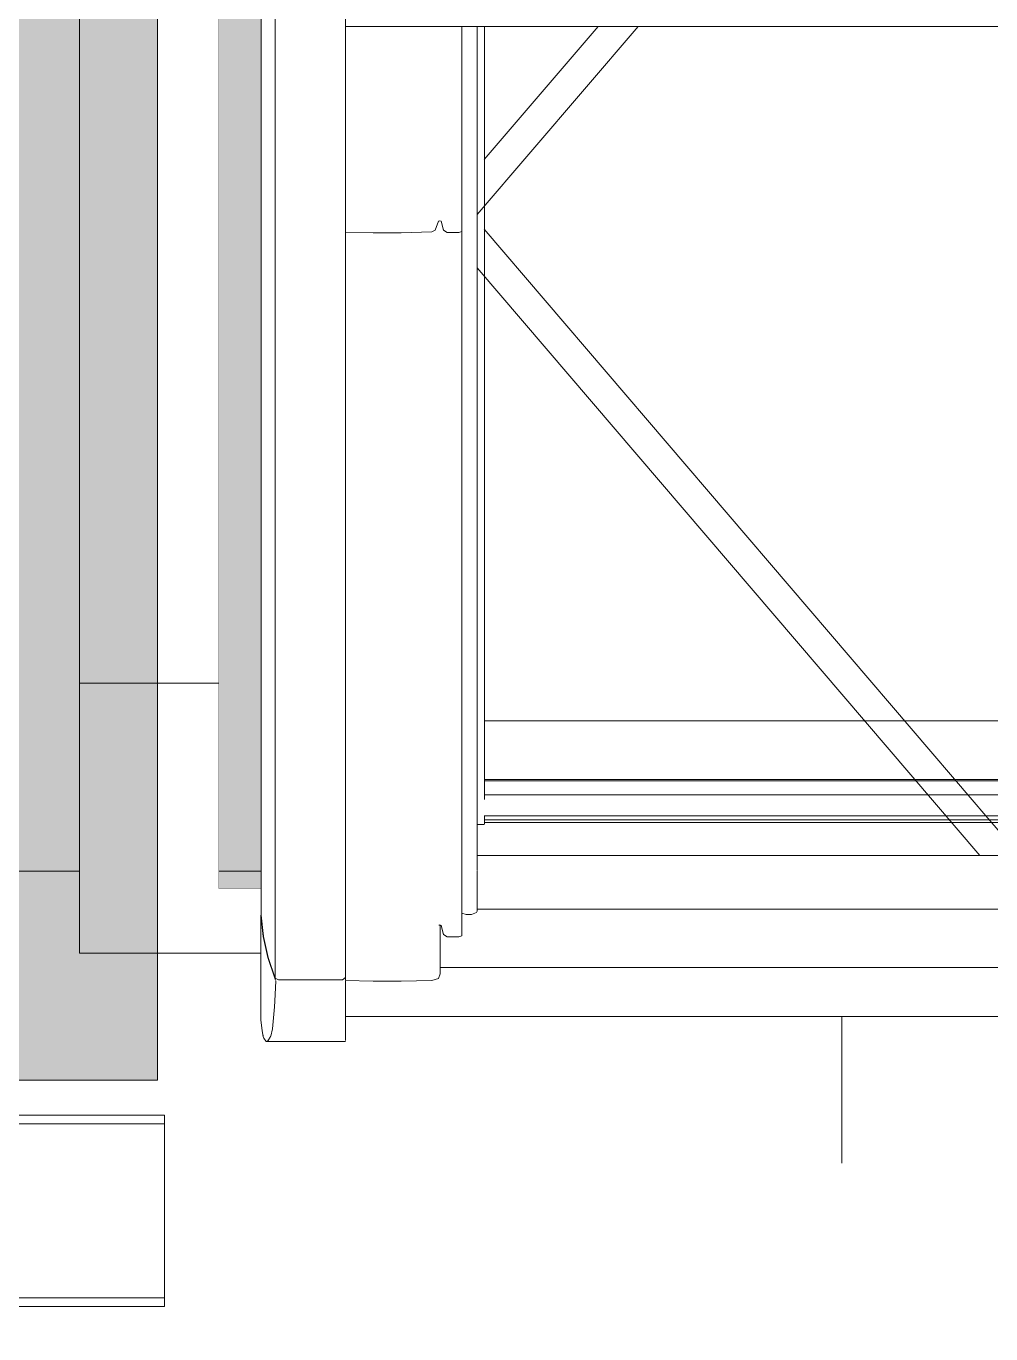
# Model space of a CAD drawing. Header units: metres. Extents: x -4 to 206, y -18 to 45.
# Drawn here: x 40.474 to 41.029, y -11.729 to -10.978 of the extents above; entities that cross this region are included whole.
import ezdxf

# ---------------------------------------------------------------- set-up
doc = ezdxf.new("R2010")
doc.units = ezdxf.units.M
doc.header["$MEASUREMENT"] = 0
doc.set_wipeout_variables(frame=1)
doc.linetypes.add('Untersicht', pattern=[0.001, 0.0005, -0.0005])
doc.linetypes.add('Wipeout_Contour', pattern=[1, 0, -1])
for name, color, linetype in [('3._DD PP STG2_4_210 Decke', 7, 'Continuous'), ('3._DD PP STG2_4_220 Bodenaufbau - Außen_ Gefälle', 7, 'Continuous'), ('3._DD PP STG2_4_325 Dachfenster', 7, 'Continuous'), ('3._DD PP STG2_4_330 Dachaufbau', 7, 'Continuous'), ('3._DD PP STG2_4_611 Entwässerung', 7, 'Continuous'), ('3._DD PP STG2_4_851 Marker Schnitt', 7, 'Continuous')]:
    doc.layers.add(name, color=color, linetype=linetype)

msp = doc.modelspace()

# ---------------------------------------------------------------- hatches: boundary and pattern name
at = {"layer": '3._DD PP STG2_4_325 Dachfenster', "linetype": 'Continuous', "lineweight": 0, "true_color": 0x000000}
msp.add_hatch(color=18, dxfattribs=at).paths.add_polyline_path([(40.58503, -10.69977), (40.58503, -11.47371), (40.60953, -11.47371), (40.60953, -10.77727), (40.60933, -10.7754), (40.60873, -10.77207), (40.60743, -10.75817), (40.60743, -10.7416), (40.60743, -10.73591), (40.60741, -10.69977)])

# ---------------------------------------------------------------- linework, layer by layer
at = {"layer": '3._DD PP STG2_4_210 Decke', "color": 7, "linetype": 'Continuous', "lineweight": 13, "ltscale": 1000, "true_color": 0xf4f4f4, "flags": 128}
msp.add_lwpolyline([(33.7568, -11.46359), (33.75903, -13.25371), (37.38503, -13.25371), (37.38503, -12.60871), (42.5891, -12.60871), (42.88503, -12.56618), (42.88503, -11.75871), (48.20503, -11.75871), (48.20503, -11.13371), (51.76086, -11.13371), (51.76545, -10.06371), (45.76503, -10.06371), (45.76503, -10.96371), (42.91503, -10.96371), (42.91503, -11.46359)], close=True, dxfattribs=at)
at = {"layer": '3._DD PP STG2_4_220 Bodenaufbau - Außen_ Gefälle', "color": 7, "linetype": 'Continuous', "lineweight": 13, "ltscale": 1000, "true_color": 0xf4f4f4, "flags": 128}
msp.add_lwpolyline([(33.75902, -13.24371), (37.14503, -13.24371), (37.14503, -12.59871), (39.93503, -12.59871), (42.389, -12.59871), (42.87503, -12.52887), (42.87503, -11.74871), (45.81503, -11.74871), (48.19503, -11.74871), (48.19503, -11.12371), (51.7609, -11.12371), (51.76545, -10.06371), (45.76503, -10.06371), (45.76503, -10.96371), (42.91503, -10.96371), (42.91503, -11.46359), (33.7568, -11.46359)], close=True, dxfattribs=at)
at = {"layer": '3._DD PP STG2_4_325 Dachfenster', "color": 7, "linetype": 'Continuous', "lineweight": 13, "ltscale": 1000, "true_color": 0xf4f4f4, "flags": 128}
for points in [[(40.58503, -11.47371), (40.58503, -10.69977)], [(40.60953, -11.47371), (40.58503, -11.47371)]]:
    msp.add_lwpolyline(points, dxfattribs=at)
at = {"layer": '3._DD PP STG2_4_330 Dachaufbau', "color": 7, "linetype": 'Continuous', "lineweight": 18, "ltscale": 1000, "flags": 128}
msp.add_lwpolyline([(40.54989, -11.58371), (39.19189, -11.58371)], dxfattribs=at)
at = {"layer": '3._DD PP STG2_4_611 Entwässerung', "color": 14, "linetype": 'Continuous', "lineweight": 13, "ltscale": 1000, "true_color": 0xa80000}
msp.add_line((39.21603, -11.60371), (40.55403, -11.60371), dxfattribs=at)
at = {"layer": '3._DD PP STG2_4_611 Entwässerung', "color": 171, "linetype": 'Continuous', "lineweight": 13, "ltscale": 1000, "true_color": 0x6c6cff, "flags": 128}
for points in [[(39.21603, -11.60371), (40.55403, -11.60371)], [(39.21603, -11.60871), (40.55403, -11.60871)], [(40.55403, -11.60371), (40.55403, -11.60871)], [(40.55403, -11.60871), (40.55403, -11.70871)], [(39.21603, -11.70871), (40.55403, -11.70871)], [(39.21603, -11.71371), (40.55403, -11.71371)], [(40.55403, -11.70871), (40.55403, -11.71371)]]:
    msp.add_lwpolyline(points, dxfattribs=at)
at = {"layer": '3._DD PP STG2_4_851 Marker Schnitt', "color": 7, "linetype": 'Untersicht', "lineweight": 13, "ltscale": 1000}
msp.add_line((40.94301, -9.13142), (40.94301, -15.64871), dxfattribs=at)

# ---------------------------------------------------------------- next in the draw order: wipeouts: each hides what was drawn before it
at = {"color": 254, "linetype": 'Wipeout_Contour', "lineweight": 0, "ltscale": 168.089725}
msp.add_wipeout([(40.58503, -10.6932), (40.50503, -10.6932), (40.50503, -11.35576), (40.58503, -11.35576)], dxfattribs=at).dxf.layer = '3._DD PP STG2_4_325 Dachfenster'
at = {"color": 254, "linetype": 'Wipeout_Contour', "lineweight": 0, "ltscale": 210.023175}
msp.add_wipeout([(40.60953, -10.77727), (40.60953, -11.48901), (40.61083, -11.50116), (40.61083, -10.78844), (40.61063, -10.78755)], dxfattribs=at).dxf.layer = '3._DD PP STG2_4_325 Dachfenster'
at = {"color": 254, "linetype": 'Wipeout_Contour', "lineweight": 0, "ltscale": 168.560143}
msp.add_wipeout([(40.67373, -10.97855), (40.65783, -10.97855), (40.65783, -11.09665), (40.67373, -11.09717)], dxfattribs=at).dxf.layer = '3._DD PP STG2_4_325 Dachfenster'
at = {"color": 254, "linetype": 'Wipeout_Contour', "lineweight": 0, "ltscale": 168.734547}
msp.add_wipeout([(40.71133, -10.97855), (40.71133, -11.09038), (40.71213, -11.09017), (40.71213, -10.97855)], dxfattribs=at).dxf.layer = '3._DD PP STG2_4_325 Dachfenster'
at = {"color": 254, "linetype": 'Wipeout_Contour', "lineweight": 0, "ltscale": 210.622028}
msp.add_wipeout([(40.73363, -10.97855), (40.73313, -11.48742), (40.73363, -11.48657), (40.73363, -11.48544), (40.73353, -11.46358)], dxfattribs=at).dxf.layer = '3._DD PP STG2_4_325 Dachfenster'
at = {"color": 254, "linetype": 'Wipeout_Contour', "lineweight": 0, "ltscale": 170.529047}
msp.add_wipeout([(41.41223, -11.54229), (40.65783, -11.54229), (40.65783, -11.54682), (41.41223, -11.54682)], dxfattribs=at).dxf.layer = '3._DD PP STG2_4_325 Dachfenster'

# ---------------------------------------------------------------- next in the draw order: wipeouts: each hides what was drawn before it
at = {"color": 254, "linetype": 'Wipeout_Contour', "lineweight": 0, "ltscale": 209.97228}
msp.add_wipeout([(40.61083, -10.78844), (40.61083, -11.50116), (40.61353, -11.51324), (40.61353, -10.80022), (40.61333, -10.79963)], dxfattribs=at).dxf.layer = '3._DD PP STG2_4_325 Dachfenster'
at = {"color": 254, "linetype": 'Wipeout_Contour', "lineweight": 0, "ltscale": 168.674241}
msp.add_wipeout([(40.65613, -10.81274), (40.65613, -11.52605), (40.65783, -11.5248), (40.65783, -10.81274)], dxfattribs=at).dxf.layer = '3._DD PP STG2_4_325 Dachfenster'
at = {"color": 254, "linetype": 'Wipeout_Contour', "lineweight": 0, "ltscale": 168.737495}
msp.add_wipeout([(40.71213, -10.97855), (40.71213, -11.09017), (40.71293, -11.09045), (40.71293, -10.97855)], dxfattribs=at).dxf.layer = '3._DD PP STG2_4_325 Dachfenster'
at = {"color": 254, "linetype": 'Wipeout_Contour', "lineweight": 0, "ltscale": 128.154241}
msp.add_wipeout([(40.65783, -11.5471), (41.41223, -11.5471), (40.65783, -11.54682)], dxfattribs=at).dxf.layer = '3._DD PP STG2_4_325 Dachfenster'

# ---------------------------------------------------------------- next in the draw order: wipeouts: each hides what was drawn before it
at = {"color": 254, "linetype": 'Wipeout_Contour', "lineweight": 0, "ltscale": 209.981414}
msp.add_wipeout([(40.61353, -10.80022), (40.61353, -11.51324), (40.61753, -11.5251), (40.61753, -10.812), (40.61733, -10.81148)], dxfattribs=at).dxf.layer = '3._DD PP STG2_4_325 Dachfenster'
at = {"color": 254, "linetype": 'Wipeout_Contour', "lineweight": 0, "ltscale": 168.718953}
msp.add_wipeout([(40.70933, -10.97855), (40.70933, -11.09554), (40.71133, -11.09038), (40.71133, -10.97855)], dxfattribs=at).dxf.layer = '3._DD PP STG2_4_325 Dachfenster'
at = {"color": 254, "linetype": 'Wipeout_Contour', "lineweight": 0, "ltscale": 294.378484}
msp.add_wipeout([(40.50503, -11.35576), (40.50503, -11.51075), (40.60933, -11.51075), (40.60933, -11.48901), (40.60953, -11.47371), (40.58503, -11.47371), (40.58503, -11.35576)], dxfattribs=at).dxf.layer = '3._DD PP STG2_4_325 Dachfenster'

# ---------------------------------------------------------------- next in the draw order: linework, layer by layer
at = {"layer": '3._DD PP STG2_4_325 Dachfenster', "color": 7, "linetype": 'Continuous', "lineweight": 13, "ltscale": 1000, "flags": 128}
for points in [[(40.50503, -11.35576), (40.50503, -10.6932)], [(40.50503, -11.35576), (40.58503, -11.35576)], [(40.50503, -11.51075), (40.50503, -11.35576)]]:
    msp.add_lwpolyline(points, dxfattribs=at)
at = {"layer": '3._DD PP STG2_4_330 Dachaufbau', "color": 7, "linetype": 'Continuous', "lineweight": 18, "ltscale": 1000, "flags": 128}
msp.add_lwpolyline([(40.54989, -10.62199), (40.54989, -11.58371)], dxfattribs=at)

# ---------------------------------------------------------------- next in the draw order: wipeouts: each hides what was drawn before it
at = {"color": 254, "linetype": 'Wipeout_Contour', "lineweight": 0, "ltscale": 210.737258}
msp.add_wipeout([(40.61753, -10.812), (40.61753, -11.5251), (40.61933, -11.52605), (40.61933, -10.81274), (40.61786, -10.81274)], dxfattribs=at).dxf.layer = '3._DD PP STG2_4_325 Dachfenster'
at = {"color": 254, "linetype": 'Wipeout_Contour', "lineweight": 0, "ltscale": 168.687185}
msp.add_wipeout([(40.68993, -11.09717), (40.70753, -11.0966), (40.70753, -10.97855), (40.68993, -10.97855)], dxfattribs=at).dxf.layer = '3._DD PP STG2_4_325 Dachfenster'

# ---------------------------------------------------------------- next in the draw order: wipeouts: each hides what was drawn before it
at = {"color": 254, "linetype": 'Wipeout_Contour', "lineweight": 0, "ltscale": 168.601042}
msp.add_wipeout([(40.61933, -10.81274), (40.61933, -11.52605), (40.65613, -11.52605), (40.65613, -10.81274)], dxfattribs=at).dxf.layer = '3._DD PP STG2_4_325 Dachfenster'
at = {"color": 254, "linetype": 'Wipeout_Contour', "lineweight": 0, "ltscale": 168.623406}
msp.add_wipeout([(40.68993, -10.97855), (40.67373, -10.97855), (40.67373, -11.09717), (40.68993, -11.09717)], dxfattribs=at).dxf.layer = '3._DD PP STG2_4_325 Dachfenster'
at = {"color": 254, "linetype": 'Wipeout_Contour', "lineweight": 0, "ltscale": 168.722941}
msp.add_wipeout([(40.70753, -11.0966), (40.70933, -11.09554), (40.70933, -10.97855), (40.70753, -10.97855)], dxfattribs=at).dxf.layer = '3._DD PP STG2_4_325 Dachfenster'

# ---------------------------------------------------------------- next in the draw order: wipeouts: each hides what was drawn before it
at = {"color": 254, "linetype": 'Wipeout_Contour', "lineweight": 0, "ltscale": 168.731811}
msp.add_wipeout([(40.71293, -11.09045), (40.71423, -11.09561), (40.71423, -10.97855), (40.71293, -10.97855)], dxfattribs=at).dxf.layer = '3._DD PP STG2_4_325 Dachfenster'
at = {"color": 254, "linetype": 'Wipeout_Contour', "lineweight": 0, "ltscale": 127.049385}
msp.add_wipeout([(40.61733, -11.53826), (40.61784, -11.52662), (40.61733, -11.5251)], dxfattribs=at).dxf.layer = '3._DD PP STG2_4_325 Dachfenster'

# ---------------------------------------------------------------- next in the draw order: wipeouts: each hides what was drawn before it
at = {"color": 254, "linetype": 'Wipeout_Contour', "lineweight": 0, "ltscale": 168.769115}
msp.add_wipeout([(40.72293, -10.97855), (40.71633, -10.97855), (40.71633, -11.09688), (40.72293, -11.09688)], dxfattribs=at).dxf.layer = '3._DD PP STG2_4_325 Dachfenster'

# ---------------------------------------------------------------- next in the draw order: wipeouts: each hides what was drawn before it
at = {"color": 254, "linetype": 'Wipeout_Contour', "lineweight": 0, "ltscale": 168.749058}
msp.add_wipeout([(40.71423, -11.09561), (40.71633, -11.09688), (40.71633, -10.97855), (40.71423, -10.97855)], dxfattribs=at).dxf.layer = '3._DD PP STG2_4_325 Dachfenster'
at = {"color": 254, "linetype": 'Wipeout_Contour', "lineweight": 0, "ltscale": 168.784209}
msp.add_wipeout([(40.72293, -11.09688), (40.72483, -11.09639), (40.72483, -10.97855), (40.72293, -10.97855)], dxfattribs=at).dxf.layer = '3._DD PP STG2_4_325 Dachfenster'

# ---------------------------------------------------------------- next in the draw order: wipeouts: each hides what was drawn before it
at = {"color": 254, "linetype": 'Wipeout_Contour', "lineweight": 0, "ltscale": 169.004783}
msp.add_wipeout([(40.72483, -10.97855), (40.72483, -11.4878), (40.72723, -11.48862), (40.72723, -10.97855)], dxfattribs=at).dxf.layer = '3._DD PP STG2_4_325 Dachfenster'
at = {"color": 254, "linetype": 'Wipeout_Contour', "lineweight": 0, "ltscale": 169.01153}
msp.add_wipeout([(40.71133, -11.09038), (40.71133, -11.49481), (40.71213, -11.49456), (40.71213, -11.09017)], dxfattribs=at).dxf.layer = '3._DD PP STG2_4_325 Dachfenster'

# ---------------------------------------------------------------- next in the draw order: wipeouts: each hides what was drawn before it
at = {"color": 254, "linetype": 'Wipeout_Contour', "lineweight": 0, "ltscale": 169.016066}
msp.add_wipeout([(40.73033, -10.97855), (40.72723, -10.97855), (40.72723, -11.48862), (40.73033, -11.48855)], dxfattribs=at).dxf.layer = '3._DD PP STG2_4_325 Dachfenster'
at = {"color": 254, "linetype": 'Wipeout_Contour', "lineweight": 0, "ltscale": 169.008628}
msp.add_wipeout([(40.71133, -11.09038), (40.70933, -11.09554), (40.70933, -11.49997), (40.71133, -11.49481)], dxfattribs=at).dxf.layer = '3._DD PP STG2_4_325 Dachfenster'

# ---------------------------------------------------------------- next in the draw order: wipeouts: each hides what was drawn before it
at = {"color": 254, "linetype": 'Wipeout_Contour', "lineweight": 0, "ltscale": 169.026521}
msp.add_wipeout([(40.73033, -10.97855), (40.73033, -11.48855), (40.73313, -11.48742), (40.73313, -10.97855)], dxfattribs=at).dxf.layer = '3._DD PP STG2_4_325 Dachfenster'
at = {"color": 254, "linetype": 'Wipeout_Contour', "lineweight": 0, "ltscale": 169.014582}
msp.add_wipeout([(40.71213, -11.49456), (40.71293, -11.49484), (40.71293, -11.09045), (40.71213, -11.09017)], dxfattribs=at).dxf.layer = '3._DD PP STG2_4_325 Dachfenster'

# ---------------------------------------------------------------- next in the draw order: wipeouts: each hides what was drawn before it
at = {"color": 254, "linetype": 'Wipeout_Contour', "lineweight": 0, "ltscale": 169.021389}
msp.add_wipeout([(40.71293, -11.09045), (40.71293, -11.49484), (40.71423, -11.5), (40.71423, -11.09561)], dxfattribs=at).dxf.layer = '3._DD PP STG2_4_325 Dachfenster'
at = {"color": 254, "linetype": 'Wipeout_Contour', "lineweight": 0, "ltscale": 127.753956}
msp.add_wipeout([(41.02221, -11.45461), (40.73363, -11.11719), (40.73363, -11.45461)], dxfattribs=at).dxf.layer = '3._DD PP STG2_4_325 Dachfenster'

# ---------------------------------------------------------------- next in the draw order: linework, layer by layer
at = {"layer": '3._DD PP STG2_4_325 Dachfenster', "color": 7, "linetype": 'Continuous', "lineweight": 13, "ltscale": 1000, "flags": 128}
for points in [[(40.71213, -11.09017), (40.71133, -11.09038)], [(40.71293, -11.09045), (40.71213, -11.09017)]]:
    msp.add_lwpolyline(points, dxfattribs=at)

# ---------------------------------------------------------------- next in the draw order: wipeouts: each hides what was drawn before it
at = {"color": 254, "linetype": 'Wipeout_Contour', "lineweight": 0, "ltscale": 339.976316}
msp.add_wipeout([(40.73363, -11.08655), (40.73363, -11.11719), (41.02221, -11.45461), (41.04785, -11.45461), (41.33643, -11.11719), (41.33643, -11.08655), (41.24406, -10.97855), (40.826, -10.97855)], dxfattribs=at).dxf.layer = '3._DD PP STG2_4_325 Dachfenster'
at = {"color": 254, "linetype": 'Wipeout_Contour', "lineweight": 0, "ltscale": 169.004909}
msp.add_wipeout([(40.70753, -11.50103), (40.70933, -11.49997), (40.70933, -11.09554), (40.70753, -11.0966)], dxfattribs=at).dxf.layer = '3._DD PP STG2_4_325 Dachfenster'
at = {"color": 254, "linetype": 'Wipeout_Contour', "lineweight": 0, "ltscale": 169.031532}
msp.add_wipeout([(40.71423, -11.5), (40.71633, -11.50128), (40.71633, -11.09688), (40.71423, -11.09561)], dxfattribs=at).dxf.layer = '3._DD PP STG2_4_325 Dachfenster'

# ---------------------------------------------------------------- next in the draw order: linework, layer by layer
at = {"layer": '3._DD PP STG2_4_325 Dachfenster', "color": 7, "linetype": 'Continuous', "lineweight": 13, "ltscale": 1000, "flags": 128}
for points in [[(41.03503, -11.44273), (41.02578, -11.43191), (41.01791, -11.42272), (40.7376, -11.09495)], [(41.33233, -11.37725), (40.73773, -11.37725)], [(41.33233, -11.41098), (40.73773, -11.41098)], [(41.33233, -11.41176), (40.73773, -11.41176)], [(41.33233, -11.41989), (40.73773, -11.41989)], [(41.33246, -11.43191), (40.7376, -11.43191)], [(40.73773, -11.43665), (40.73773, -11.43191)], [(41.33233, -11.4341), (40.73773, -11.4341)], [(41.33233, -11.4358), (40.73773, -11.4358)], [(40.73363, -11.43686), (40.73753, -11.43686)]]:
    msp.add_lwpolyline(points, dxfattribs=at)

# ---------------------------------------------------------------- next in the draw order: wipeouts: each hides what was drawn before it
at = {"color": 254, "linetype": 'Wipeout_Contour', "lineweight": 0, "ltscale": 127.038402}
msp.add_wipeout([(40.826, -10.97855), (40.73363, -10.97855), (40.73363, -11.08655)], dxfattribs=at).dxf.layer = '3._DD PP STG2_4_325 Dachfenster'
at = {"color": 254, "linetype": 'Wipeout_Contour', "lineweight": 0, "ltscale": 168.968528}
msp.add_wipeout([(40.68993, -11.09717), (40.68993, -11.5016), (40.70753, -11.50103), (40.70753, -11.0966)], dxfattribs=at).dxf.layer = '3._DD PP STG2_4_325 Dachfenster'
at = {"color": 254, "linetype": 'Wipeout_Contour', "lineweight": 0, "ltscale": 169.049082}
msp.add_wipeout([(40.71633, -11.50128), (40.72293, -11.50128), (40.72293, -11.09688), (40.71633, -11.09688)], dxfattribs=at).dxf.layer = '3._DD PP STG2_4_325 Dachfenster'
at = {"color": 254, "linetype": 'Wipeout_Contour', "lineweight": 0, "ltscale": 168.895837}
msp.add_wipeout([(40.71136, -11.4948), (40.71233, -11.52253), (40.71233, -11.49463), (40.71143, -11.49475)], dxfattribs=at).dxf.layer = '3._DD PP STG2_4_325 Dachfenster'

# ---------------------------------------------------------------- next in the draw order: linework, layer by layer
at = {"layer": '3._DD PP STG2_4_325 Dachfenster', "color": 7, "linetype": 'Continuous', "lineweight": 13, "ltscale": 1000, "flags": 128}
for points in [[(40.71133, -11.09038), (40.70933, -11.09554)], [(40.71423, -11.09561), (40.71293, -11.09045)], [(40.70933, -11.09554), (40.70753, -11.0966)], [(40.71633, -11.09688), (40.71423, -11.09561)]]:
    msp.add_lwpolyline(points, dxfattribs=at)

# ---------------------------------------------------------------- next in the draw order: wipeouts: each hides what was drawn before it
at = {"color": 254, "linetype": 'Wipeout_Contour', "lineweight": 0, "ltscale": 127.696824}
msp.add_wipeout([(40.65783, -10.97855), (41.41223, -10.97855), (40.65783, -10.97842)], dxfattribs=at).dxf.layer = '3._DD PP STG2_4_325 Dachfenster'
at = {"color": 254, "linetype": 'Wipeout_Contour', "lineweight": 0, "ltscale": 168.903733}
msp.add_wipeout([(40.67373, -11.5016), (40.68993, -11.5016), (40.68993, -11.09717), (40.67373, -11.09717)], dxfattribs=at).dxf.layer = '3._DD PP STG2_4_325 Dachfenster'
at = {"color": 254, "linetype": 'Wipeout_Contour', "lineweight": 0, "ltscale": 169.064864}
msp.add_wipeout([(40.72293, -11.50128), (40.72483, -11.50078), (40.72483, -11.09639), (40.72293, -11.09688)], dxfattribs=at).dxf.layer = '3._DD PP STG2_4_325 Dachfenster'

# ---------------------------------------------------------------- next in the draw order: linework, layer by layer
at = {"layer": '3._DD PP STG2_4_325 Dachfenster', "color": 7, "linetype": 'Continuous', "lineweight": 13, "ltscale": 1000, "flags": 128}
for points in [[(41.41223, -10.97855), (40.65783, -10.97855)], [(40.826, -10.97855), (40.73363, -11.08655)], [(40.80302, -10.97855), (40.7376, -11.05504)], [(40.73773, -11.42244), (40.73773, -10.97855)], [(40.72483, -11.09639), (40.72293, -11.09688), (40.71633, -11.09688)]]:
    msp.add_lwpolyline(points, dxfattribs=at)

# ---------------------------------------------------------------- next in the draw order: wipeouts: each hides what was drawn before it
at = {"color": 254, "linetype": 'Wipeout_Contour', "lineweight": 0, "ltscale": 168.841583}
msp.add_wipeout([(40.65783, -11.09665), (40.65783, -11.50108), (40.67373, -11.5016), (40.67373, -11.09717)], dxfattribs=at).dxf.layer = '3._DD PP STG2_4_325 Dachfenster'
at = {"color": 254, "linetype": 'Wipeout_Contour', "lineweight": 0, "ltscale": 596.166797}
msp.add_wipeout([(40.72483, -11.4878), (40.72483, -11.49237), (41.34523, -11.49237), (41.34523, -11.4878), (41.34283, -11.48862), (41.33973, -11.48855), (41.33693, -11.48742), (41.33643, -11.48657), (41.33643, -11.48544), (40.73363, -11.48544), (40.73363, -11.48657), (40.73313, -11.48742), (40.73033, -11.48855), (40.72723, -11.48862)], dxfattribs=at).dxf.layer = '3._DD PP STG2_4_325 Dachfenster'

# ---------------------------------------------------------------- next in the draw order: linework, layer by layer
at = {"layer": '3._DD PP STG2_4_325 Dachfenster', "color": 7, "linetype": 'Continuous', "lineweight": 13, "ltscale": 1000, "flags": 128}
msp.add_lwpolyline([(40.70753, -11.0966), (40.68993, -11.09717), (40.67373, -11.09717), (40.65783, -11.09665)], dxfattribs=at)

# ---------------------------------------------------------------- next in the draw order: wipeouts: each hides what was drawn before it
at = {"color": 254, "linetype": 'Wipeout_Contour', "lineweight": 0, "ltscale": 170.458136}
msp.add_wipeout([(40.73353, -11.48523), (41.33653, -11.48523), (41.33653, -11.47462), (40.73353, -11.47462)], dxfattribs=at).dxf.layer = '3._DD PP STG2_4_325 Dachfenster'
at = {"color": 254, "linetype": 'Wipeout_Contour', "lineweight": 0, "ltscale": 169.069301}
msp.add_wipeout([(40.65783, -11.50108), (40.65783, -11.5264), (40.67373, -11.52691), (40.67373, -11.5016)], dxfattribs=at).dxf.layer = '3._DD PP STG2_4_325 Dachfenster'

# ---------------------------------------------------------------- next in the draw order: linework, layer by layer
at = {"layer": '3._DD PP STG2_4_325 Dachfenster', "color": 7, "linetype": 'Continuous', "lineweight": 13, "ltscale": 1000, "flags": 128}
for points in [[(40.73313, -11.48742), (40.73033, -11.48855)], [(40.73363, -11.48657), (40.73313, -11.48742)], [(41.33653, -11.48544), (40.73353, -11.48544)], [(40.73363, -11.48657), (40.73363, -11.48544)]]:
    msp.add_lwpolyline(points, dxfattribs=at)

# ---------------------------------------------------------------- next in the draw order: wipeouts: each hides what was drawn before it
at = {"color": 254, "linetype": 'Wipeout_Contour', "lineweight": 0, "ltscale": 170.450058}
msp.add_wipeout([(40.73353, -11.47462), (41.33653, -11.47462), (41.33653, -11.47031), (40.73353, -11.47031)], dxfattribs=at).dxf.layer = '3._DD PP STG2_4_325 Dachfenster'
at = {"color": 254, "linetype": 'Wipeout_Contour', "lineweight": 0, "ltscale": 169.131659}
msp.add_wipeout([(40.67373, -11.52691), (40.68993, -11.52691), (40.68993, -11.5016), (40.67373, -11.5016)], dxfattribs=at).dxf.layer = '3._DD PP STG2_4_325 Dachfenster'

# ---------------------------------------------------------------- next in the draw order: wipeouts: each hides what was drawn before it
at = {"color": 254, "linetype": 'Wipeout_Contour', "lineweight": 0, "ltscale": 170.445036}
msp.add_wipeout([(40.73353, -11.47031), (41.33653, -11.47031), (41.33653, -11.46529), (40.73353, -11.46529)], dxfattribs=at).dxf.layer = '3._DD PP STG2_4_325 Dachfenster'
at = {"color": 254, "linetype": 'Wipeout_Contour', "lineweight": 0, "ltscale": 169.195795}
msp.add_wipeout([(40.68993, -11.5016), (40.68993, -11.52691), (40.70753, -11.52635), (40.70753, -11.50103)], dxfattribs=at).dxf.layer = '3._DD PP STG2_4_325 Dachfenster'

# ---------------------------------------------------------------- next in the draw order: wipeouts: each hides what was drawn before it
at = {"color": 254, "linetype": 'Wipeout_Contour', "lineweight": 0, "ltscale": 170.441851}
msp.add_wipeout([(40.73353, -11.46444), (40.73353, -11.46529), (41.33653, -11.46529), (41.33653, -11.46444)], dxfattribs=at).dxf.layer = '3._DD PP STG2_4_325 Dachfenster'
at = {"color": 254, "linetype": 'Wipeout_Contour', "lineweight": 0, "ltscale": 168.942868}
msp.add_wipeout([(40.70933, -11.49997), (40.71132, -11.5252), (40.71233, -11.52253), (40.71133, -11.49488)], dxfattribs=at).dxf.layer = '3._DD PP STG2_4_325 Dachfenster'

# ---------------------------------------------------------------- next in the draw order: wipeouts: each hides what was drawn before it
at = {"color": 254, "linetype": 'Wipeout_Contour', "lineweight": 0, "ltscale": 298.45511}
msp.add_wipeout([(40.73353, -11.46358), (40.73353, -11.46444), (41.33653, -11.46444), (41.33653, -11.46358), (41.33643, -11.46253), (40.73363, -11.46253), (40.73363, -11.46331)], dxfattribs=at).dxf.layer = '3._DD PP STG2_4_325 Dachfenster'
at = {"color": 254, "linetype": 'Wipeout_Contour', "lineweight": 0, "ltscale": 127.535763}
msp.add_wipeout([(40.70753, -11.50103), (40.70753, -11.52635), (40.71133, -11.52528)], dxfattribs=at).dxf.layer = '3._DD PP STG2_4_325 Dachfenster'

# ---------------------------------------------------------------- next in the draw order: wipeouts: each hides what was drawn before it
at = {"color": 254, "linetype": 'Wipeout_Contour', "lineweight": 0, "ltscale": 170.438771}
msp.add_wipeout([(40.73363, -11.46147), (40.73363, -11.46253), (41.33643, -11.46253), (41.33643, -11.46147)], dxfattribs=at).dxf.layer = '3._DD PP STG2_4_325 Dachfenster'
at = {"color": 254, "linetype": 'Wipeout_Contour', "lineweight": 0, "ltscale": 126.82657}
msp.add_wipeout([(40.70933, -11.49997), (40.70753, -11.50103), (40.71133, -11.52528)], dxfattribs=at).dxf.layer = '3._DD PP STG2_4_325 Dachfenster'

# ---------------------------------------------------------------- next in the draw order: wipeouts: each hides what was drawn before it
at = {"color": 254, "linetype": 'Wipeout_Contour', "lineweight": 0, "ltscale": 170.43786}
msp.add_wipeout([(40.73363, -11.46083), (40.73363, -11.46147), (41.33643, -11.46147), (41.33643, -11.46083)], dxfattribs=at).dxf.layer = '3._DD PP STG2_4_325 Dachfenster'
at = {"color": 254, "linetype": 'Wipeout_Contour', "lineweight": 0, "ltscale": 681.685201}
msp.add_wipeout([(40.71293, -11.49484), (40.71233, -11.49463), (40.71233, -11.50694), (41.35773, -11.50694), (41.35773, -11.49463), (41.35713, -11.49484), (41.35583, -11.50001), (41.35373, -11.50128), (41.34713, -11.50128), (41.34523, -11.50078), (41.34523, -11.49237), (40.72483, -11.49237), (40.72483, -11.50078), (40.72293, -11.50128), (40.71633, -11.50128), (40.71423, -11.5)], dxfattribs=at).dxf.layer = '3._DD PP STG2_4_325 Dachfenster'

# ---------------------------------------------------------------- next in the draw order: linework, layer by layer
at = {"layer": '3._DD PP STG2_4_325 Dachfenster', "color": 7, "linetype": 'Continuous', "lineweight": 13, "ltscale": 1000, "flags": 128}
for points in [[(40.72483, -11.50078), (40.72483, -11.09639), (40.72483, -10.97855)], [(40.72723, -11.48862), (40.72483, -11.4878)], [(40.73033, -11.48855), (40.72723, -11.48862)], [(40.71143, -11.49475), (40.71213, -11.49456)], [(40.71213, -11.49456), (40.71293, -11.49484)], [(40.71293, -11.49484), (40.71423, -11.5)], [(40.71423, -11.5), (40.71633, -11.50128)], [(40.71633, -11.50128), (40.72293, -11.50128), (40.72483, -11.50078)]]:
    msp.add_lwpolyline(points, dxfattribs=at)

# ---------------------------------------------------------------- next in the draw order: wipeouts: each hides what was drawn before it
at = {"color": 254, "linetype": 'Wipeout_Contour', "lineweight": 0, "ltscale": 170.437133}
msp.add_wipeout([(40.73363, -11.46012), (40.73363, -11.46083), (41.33643, -11.46083), (41.33643, -11.46012)], dxfattribs=at).dxf.layer = '3._DD PP STG2_4_325 Dachfenster'
at = {"color": 254, "linetype": 'Wipeout_Contour', "lineweight": 0, "ltscale": 170.494052}
msp.add_wipeout([(40.71233, -11.50694), (40.71233, -11.51889), (41.35773, -11.51889), (41.35773, -11.50694)], dxfattribs=at).dxf.layer = '3._DD PP STG2_4_325 Dachfenster'

# ---------------------------------------------------------------- next in the draw order: wipeouts: each hides what was drawn before it
at = {"color": 254, "linetype": 'Wipeout_Contour', "lineweight": 0, "ltscale": 170.43385}
msp.add_wipeout([(40.73363, -11.45468), (40.73363, -11.46012), (41.33643, -11.46012), (41.33643, -11.45468)], dxfattribs=at).dxf.layer = '3._DD PP STG2_4_325 Dachfenster'
at = {"color": 254, "linetype": 'Wipeout_Contour', "lineweight": 0, "ltscale": 127.571332}
msp.add_wipeout([(41.35773, -11.51889), (40.71233, -11.51889), (41.35773, -11.51896)], dxfattribs=at).dxf.layer = '3._DD PP STG2_4_325 Dachfenster'

# ---------------------------------------------------------------- next in the draw order: linework, layer by layer
at = {"layer": '3._DD PP STG2_4_325 Dachfenster', "color": 7, "linetype": 'Continuous', "lineweight": 13, "ltscale": 1000, "flags": 128}
for points in [[(40.73363, -11.46331), (40.73363, -10.97855)], [(41.02221, -11.45461), (40.73363, -11.11719)], [(41.33643, -11.45461), (40.73363, -11.45461)], [(41.33643, -11.45468), (40.73363, -11.45468)], [(40.73353, -11.48523), (40.73353, -11.47462), (40.73353, -11.47031), (40.73353, -11.46529), (40.73353, -11.46444), (40.73353, -11.46358)]]:
    msp.add_lwpolyline(points, dxfattribs=at)

# ---------------------------------------------------------------- next in the draw order: wipeouts: each hides what was drawn before it
at = {"color": 254, "linetype": 'Wipeout_Contour', "lineweight": 0, "ltscale": 681.567474}
msp.add_wipeout([(40.65783, -11.5264), (40.65783, -11.53727), (41.41223, -11.53727), (41.41223, -11.5264), (41.39633, -11.52691), (41.38013, -11.52691), (41.36253, -11.52635), (41.35873, -11.52528), (41.35773, -11.52253), (41.35773, -11.51896), (40.71233, -11.51896), (40.71233, -11.52253), (40.71133, -11.52528), (40.70753, -11.52635), (40.68993, -11.52691), (40.67373, -11.52691)], dxfattribs=at).dxf.layer = '3._DD PP STG2_4_325 Dachfenster'

# ---------------------------------------------------------------- next in the draw order: linework, layer by layer
at = {"layer": '3._DD PP STG2_4_325 Dachfenster', "color": 7, "linetype": 'Continuous', "lineweight": 13, "ltscale": 1000, "flags": 128}
for points in [[(40.71233, -11.49463), (40.71233, -11.52253)], [(41.35773, -11.51896), (40.71233, -11.51896)], [(40.71233, -11.52253), (40.71133, -11.52528)]]:
    msp.add_lwpolyline(points, dxfattribs=at)

# ---------------------------------------------------------------- next in the draw order: wipeouts: each hides what was drawn before it
at = {"color": 254, "linetype": 'Wipeout_Contour', "lineweight": 0, "ltscale": 170.525658}
msp.add_wipeout([(40.65783, -11.54059), (40.65783, -11.54229), (41.41223, -11.54229), (41.41223, -11.54059)], dxfattribs=at).dxf.layer = '3._DD PP STG2_4_325 Dachfenster'

# ---------------------------------------------------------------- next in the draw order: wipeouts: each hides what was drawn before it
at = {"color": 254, "linetype": 'Wipeout_Contour', "lineweight": 0, "ltscale": 170.523517}
msp.add_wipeout([(41.41223, -11.53833), (40.65783, -11.53833), (40.65783, -11.54059), (41.41223, -11.54059)], dxfattribs=at).dxf.layer = '3._DD PP STG2_4_325 Dachfenster'

# ---------------------------------------------------------------- next in the draw order: wipeouts: each hides what was drawn before it
at = {"color": 254, "linetype": 'Wipeout_Contour', "lineweight": 0, "ltscale": 170.52171}
msp.add_wipeout([(40.65783, -11.53727), (40.65783, -11.53833), (41.41223, -11.53833), (41.41223, -11.53727)], dxfattribs=at).dxf.layer = '3._DD PP STG2_4_325 Dachfenster'

# ---------------------------------------------------------------- next in the draw order: wipeouts: each hides what was drawn before it
at = {"color": 254, "linetype": 'Wipeout_Contour', "lineweight": 0, "ltscale": 211.748379}
msp.add_wipeout([(40.61721, -11.54149), (40.65783, -11.54149), (40.65783, -11.52662), (40.61784, -11.52662), (40.61733, -11.53826)], dxfattribs=at).dxf.layer = '3._DD PP STG2_4_325 Dachfenster'

# ---------------------------------------------------------------- next in the draw order: wipeouts: each hides what was drawn before it
at = {"color": 254, "linetype": 'Wipeout_Contour', "lineweight": 0, "ltscale": 552.079791}
msp.add_wipeout([(40.60933, -11.48901), (40.61063, -11.50116), (40.61333, -11.51324), (40.61733, -11.5251), (40.61775, -11.52619), (40.65783, -11.52619), (40.65783, -11.5248), (40.65613, -11.52605), (40.61933, -11.52605), (40.61753, -11.5251), (40.61353, -11.51324), (40.61083, -11.50116), (40.60953, -11.48901)], dxfattribs=at).dxf.layer = '3._DD PP STG2_4_325 Dachfenster'

# ---------------------------------------------------------------- next in the draw order: linework, layer by layer
at = {"layer": '3._DD PP STG2_4_325 Dachfenster', "color": 7, "linetype": 'Continuous', "lineweight": 13, "ltscale": 1000, "flags": 128}
for points in [[(40.65783, -11.5248), (40.65783, -10.81274)], [(40.65613, -11.52605), (40.65783, -11.5248)], [(40.65783, -11.5248), (40.65783, -11.52619)], [(40.71133, -11.52528), (40.70753, -11.52635), (40.68993, -11.52691), (40.67373, -11.52691), (40.65783, -11.5264)]]:
    msp.add_lwpolyline(points, dxfattribs=at)

# ---------------------------------------------------------------- next in the draw order: wipeouts: each hides what was drawn before it
at = {"color": 254, "linetype": 'Wipeout_Contour', "lineweight": 0, "ltscale": 295.219403}
msp.add_wipeout([(40.61333, -11.51324), (40.61333, -11.561), (40.61503, -11.55849), (40.616, -11.55419), (40.61721, -11.54149), (40.61733, -11.53826), (40.61733, -11.5251)], dxfattribs=at).dxf.layer = '3._DD PP STG2_4_325 Dachfenster'

# ---------------------------------------------------------------- next in the draw order: linework, layer by layer
at = {"layer": '3._DD PP STG2_4_325 Dachfenster', "color": 7, "linetype": 'Continuous', "lineweight": 13, "ltscale": 1000, "flags": 128}
for points in [[(40.61753, -11.5251), (40.61753, -10.812)], [(40.61753, -11.5251), (40.61933, -11.52605)], [(40.61933, -11.52605), (40.65613, -11.52605)]]:
    msp.add_lwpolyline(points, dxfattribs=at)

# ---------------------------------------------------------------- next in the draw order: wipeouts: each hides what was drawn before it
at = {"color": 254, "linetype": 'Wipeout_Contour', "lineweight": 0, "ltscale": 168.968781}
msp.add_wipeout([(40.616, -11.55419), (40.65783, -11.55419), (40.65783, -11.54149), (40.61721, -11.54149)], dxfattribs=at).dxf.layer = '3._DD PP STG2_4_325 Dachfenster'

# ---------------------------------------------------------------- next in the draw order: linework, layer by layer
at = {"layer": '3._DD PP STG2_4_325 Dachfenster', "color": 7, "linetype": 'Continuous', "lineweight": 13, "ltscale": 1000, "flags": 128}
msp.add_lwpolyline([(40.65783, -11.5471), (41.41223, -11.5471)], dxfattribs=at)

# ---------------------------------------------------------------- next in the draw order: wipeouts: each hides what was drawn before it
at = {"color": 254, "linetype": 'Wipeout_Contour', "lineweight": 0, "ltscale": 168.982143}
msp.add_wipeout([(40.616, -11.55419), (40.61503, -11.55849), (40.65783, -11.55849), (40.65783, -11.55419)], dxfattribs=at).dxf.layer = '3._DD PP STG2_4_325 Dachfenster'

# ---------------------------------------------------------------- next in the draw order: wipeouts: each hides what was drawn before it
at = {"color": 254, "linetype": 'Wipeout_Contour', "lineweight": 0, "ltscale": 168.974528}
msp.add_wipeout([(40.61363, -11.56093), (40.65783, -11.56093), (40.65783, -11.55849), (40.61503, -11.55849)], dxfattribs=at).dxf.layer = '3._DD PP STG2_4_325 Dachfenster'

# ---------------------------------------------------------------- next in the draw order: wipeouts: each hides what was drawn before it
at = {"color": 254, "linetype": 'Wipeout_Contour', "lineweight": 0, "ltscale": 127.323499}
msp.add_wipeout([(40.61233, -11.56138), (40.65783, -11.56138), (40.61363, -11.56093)], dxfattribs=at).dxf.layer = '3._DD PP STG2_4_325 Dachfenster'

# ---------------------------------------------------------------- next in the draw order: linework, layer by layer
at = {"layer": '3._DD PP STG2_4_325 Dachfenster', "color": 7, "linetype": 'Continuous', "lineweight": 13, "ltscale": 1000, "flags": 128}
msp.add_lwpolyline([(40.65783, -11.52662), (40.65783, -11.54149), (40.65783, -11.55419), (40.65783, -11.55849), (40.65783, -11.56093)], dxfattribs=at)

# ---------------------------------------------------------------- next in the draw order: wipeouts: each hides what was drawn before it
at = {"color": 254, "linetype": 'Wipeout_Contour', "lineweight": 0, "ltscale": 211.137057}
msp.add_wipeout([(40.60933, -11.48901), (40.60933, -11.54897), (40.6101, -11.5554), (40.61063, -11.55851), (40.61063, -11.50116)], dxfattribs=at).dxf.layer = '3._DD PP STG2_4_325 Dachfenster'

# ---------------------------------------------------------------- next in the draw order: linework, layer by layer
at = {"layer": '3._DD PP STG2_4_325 Dachfenster', "color": 7, "linetype": 'Continuous', "lineweight": 13, "ltscale": 1000, "flags": 128}
msp.add_lwpolyline([(40.60953, -11.48901), (40.60953, -10.77727)], dxfattribs=at)

# ---------------------------------------------------------------- next in the draw order: wipeouts: each hides what was drawn before it
at = {"color": 254, "linetype": 'Wipeout_Contour', "lineweight": 0, "ltscale": 253.85859}
msp.add_wipeout([(40.61333, -11.51324), (40.61063, -11.50116), (40.61063, -11.55851), (40.61102, -11.55961), (40.61233, -11.56138), (40.61333, -11.561)], dxfattribs=at).dxf.layer = '3._DD PP STG2_4_325 Dachfenster'

# ---------------------------------------------------------------- next in the draw order: hatches: boundary and pattern name
at = {"layer": '3._DD PP STG2_4_330 Dachaufbau', "linetype": 'Continuous', "lineweight": 0, "true_color": 0x000000}
msp.add_hatch(color=18, dxfattribs=at).paths.add_polyline_path([(42.96503, -10.06873), (37.46503, -10.06873), (37.46503, -11.58371), (38.24989, -11.58371), (38.24989, -10.62199), (39.19189, -10.62199), (39.19189, -11.58371), (40.54989, -11.58371), (40.54989, -10.62199), (41.49189, -10.62199), (41.49189, -11.58371), (42.96503, -11.58371)])

# ---------------------------------------------------------------- next in the draw order: linework, layer by layer
at = {"layer": '3._DD PP STG2_4_325 Dachfenster', "color": 7, "linetype": 'Continuous', "lineweight": 13, "ltscale": 1000, "flags": 128}
for points in [[(40.60933, -11.48901), (40.61063, -11.50116), (40.61333, -11.51324), (40.61733, -11.5251), (40.61775, -11.52619)], [(40.60933, -11.54897), (40.60933, -11.48901)], [(40.60953, -11.48901), (40.61083, -11.50116), (40.61353, -11.51324), (40.61753, -11.5251)], [(40.60933, -11.51075), (40.50503, -11.51075)], [(40.60933, -11.54897), (40.6101, -11.5554), (40.61063, -11.55851), (40.61102, -11.55961), (40.61233, -11.56138), (40.61333, -11.561), (40.61503, -11.55849), (40.616, -11.55419), (40.61721, -11.54149), (40.61733, -11.53826), (40.61784, -11.52662)], [(40.61233, -11.56138), (40.65783, -11.56138)]]:
    msp.add_lwpolyline(points, dxfattribs=at)

doc.saveas('drawing.dxf')
